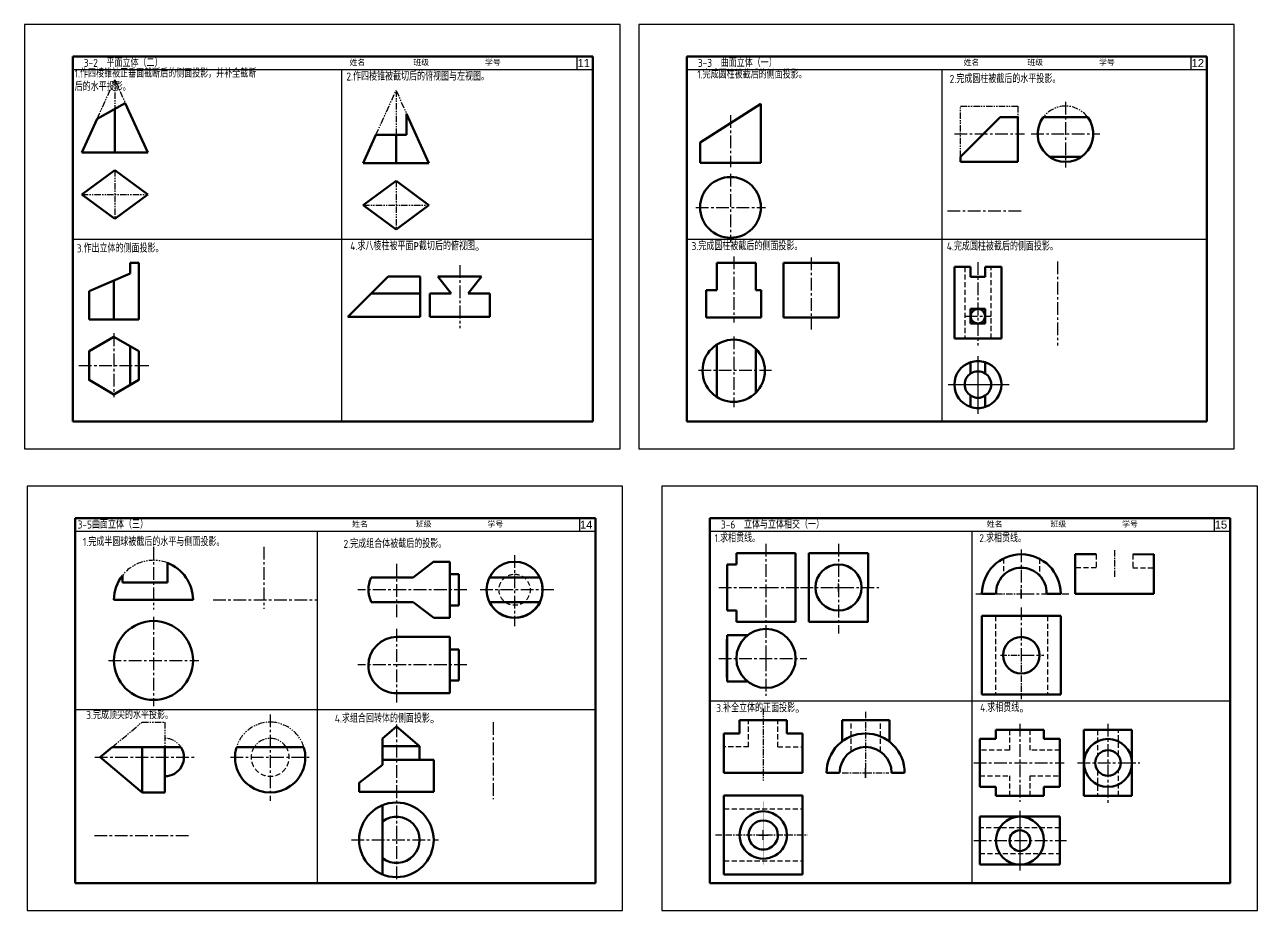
# Model space of a CAD drawing. Header units: millimetres. Extents: x 409 to 1578, y -880 to -20.
# Drawn here: x 808 to 1578, y -573 to -20 of the extents above; entities that cross this region are included whole.
import ezdxf
from ezdxf.lldxf.tags import DXFTag

# ---------------------------------------------------------------- set-up
doc = ezdxf.new("R2010")
doc.units = ezdxf.units.MM
doc.header["$LTSCALE"] = 0.25
for name, pattern in [('CENTER', [50.8, 31.75, -6.35, 6.35, -6.35]), ('DASHED', [19.05, 12.7, -6.35]), ('HIDDEN2', [0.1875, 0.125, -0.0625]), ('PHANTOM2', [31.75, 15.875, -3.175, 3.175, -3.175, 3.175, -3.175])]:
    doc.linetypes.add(name, pattern=pattern)
doc.layers.get('0').update_dxf_attribs({"lineweight": 25})
for name, color, linetype, lineweight in [('01(csx)', 7, 'Continuous', 50), ('02(xsx)', 7, 'Continuous', 25), ('04(xx)', 250, 'DASHED', 25), ('05(dhx)', 250, 'CENTER', 25), ('07(sdhx)', 250, 'PHANTOM2', 25), ('11(wz)', 7, 'Continuous', 25), ('粗实线', 250, 'Continuous', 50)]:
    doc.layers.add(name, color=color, linetype=linetype, lineweight=lineweight)
for name, color, linetype in [('CENTER', 250, 'CENTER'), ('P35-5', 7, 'Continuous'), ('P36-2', 7, 'Continuous'), ('图层1', 250, 'Continuous'), ('文字', 7, 'Continuous'), ('细实线', 7, 'Continuous')]:
    doc.layers.add(name, color=color, linetype=linetype)
doc.styles.get("Standard").update_dxf_attribs({"font": 'gbenor.shx', "bigfont": 'bigfont.shx'})
doc.styles.add('样式 1', font='arial.ttf', dxfattribs={"height": 5})
doc.styles.add('汉字', font='gbenor.shx', dxfattribs={"height": 5, "bigfont": 'gbcbig.shx'})
tags = doc.linetypes.add('CENTER2', pattern=[1.125, 0.75, -0.125, 0.125, -0.125]).pattern_tags.tags
tags[10:11] = [DXFTag(74, 4), DXFTag(75, 0), DXFTag(340, '0'), DXFTag(46, 0.0), DXFTag(50, 0.0), DXFTag(44, 0.0), DXFTag(45, 0.0)]
tags[8:9] = [DXFTag(74, 4), DXFTag(75, 0), DXFTag(340, '0'), DXFTag(46, 0.0), DXFTag(50, 0.0), DXFTag(44, 0.0), DXFTag(45, 0.0)]
tags[6:7] = [DXFTag(74, 4), DXFTag(75, 0), DXFTag(340, '0'), DXFTag(46, 0.0), DXFTag(50, 0.0), DXFTag(44, 0.0), DXFTag(45, 0.0)]
tags[4:5] = [DXFTag(74, 4), DXFTag(75, 0), DXFTag(340, '0'), DXFTag(46, 0.0), DXFTag(50, 0.0), DXFTag(44, 0.0), DXFTag(45, 0.0)]

msp = doc.modelspace()

# ---------------------------------------------------------------- linework, layer by layer
at = {"linetype": 'CENTER'}
for p, q in [((1403.7, -168.35), (1403.7, -220.45)), ((1453.33, -168.04), (1453.33, -220.57)), ((1395.41, -202.2), (1411.98, -202.2)), ((1114.27, -351.44), (1114.27, -395.9)), ((1040.73, -390.26), (1040.73, -356.75)), ((1084.53, -373.15), (1016.43, -373.15)), ((1138.72, -373.15), (1091.21, -373.15)), ((1040.73, -443.56), (1040.73, -396.44)), ((1084.53, -420.15), (1016.43, -420.15))]:
    msp.add_line(p, q, dxfattribs=at)
for p, q in [((1403.7, -227.27), (1403.7, -263.24)), ((1385, -244.94), (1423.19, -244.94))]:
    msp.add_line(p, q)
at = {"layer": '01(csx)'}
for p, q in [((838.21, -40.02), (838.21, -268.02)), ((1163.21, -40.02), (838.21, -40.02)), ((1163.21, -268.02), (1163.21, -40.02)), ((1221.78, -40.02), (1221.78, -268.02)), ((1546.78, -40.02), (1221.78, -40.02)), ((1546.78, -268.02), (1546.78, -40.02)), ((853.54, -78.78), (871.06, -68.99)), ((871.06, -68.99), (885.07, -99.99)), ((864.51, -72.65), (864.51, -99.99)), ((1046.78, -88.93), (1046.78, -75.65)), ((1046.78, -75.65), (1060.79, -106.65)), ((1268.13, -69.56), (1230.16, -93.61)), ((1268.13, -69.56), (1268.13, -106.43)), ((853.54, -78.78), (843.96, -99.99)), ((1392.9, -102.68), (1417.67, -77.82)), ((1417.67, -77.82), (1428.67, -77.82)), ((1428.67, -77.82), (1428.67, -105.74)), ((1444.54, -77.82), (1472.25, -77.82)), ((1027.68, -88.93), (1019.67, -106.65)), ((1027.68, -88.93), (1046.78, -88.93)), ((1040.23, -88.93), (1040.23, -106.65)), ((843.96, -99.99), (864.51, -99.99)), ((885.07, -99.99), (864.51, -99.99)), ((1230.16, -106.43), (1230.16, -93.61)), ((1019.67, -106.65), (1040.23, -106.65)), ((1060.79, -106.65), (1040.23, -106.65)), ((1268.13, -106.43), (1230.16, -106.43)), ((1392.9, -105.74), (1392.9, -102.68)), ((1428.67, -105.74), (1392.9, -105.74)), ((864.51, -111.04), (843.96, -126.21)), ((885.07, -126.21), (864.51, -111.04)), ((1040.23, -117.71), (1019.67, -132.87)), ((1060.79, -132.87), (1040.23, -117.71)), ((843.96, -126.21), (864.51, -141.37)), ((864.51, -141.37), (885.07, -126.21)), ((1019.67, -132.87), (1040.23, -148.03)), ((1040.23, -148.03), (1060.79, -132.87)), ((874.07, -168.76), (874.07, -175.5)), ((874.07, -168.76), (879.5, -168.76)), ((879.5, -168.76), (879.5, -204.17)), ((1240.66, -185.94), (1240.66, -168.87)), ((1240.66, -168.87), (1264.93, -168.87)), ((1282.33, -203.02), (1282.33, -168.87)), ((1282.33, -168.87), (1316.8, -168.87)), ((1316.8, -168.87), (1316.8, -203.02)), ((874.07, -175.5), (848.41, -186.47)), ((1389, -171.44), (1389, -216.22)), ((1399.15, -171.44), (1389, -171.44)), ((1399.15, -177.55), (1399.15, -171.44)), ((1408.25, -171.44), (1418.39, -171.44)), ((1408.25, -171.44), (1408.25, -177.55)), ((1418.39, -216.22), (1418.39, -171.44)), ((863.83, -204.17), (863.83, -179.87)), ((1408.25, -177.55), (1399.15, -177.55)), ((848.41, -204.17), (848.41, -186.47)), ((1233.91, -185.94), (1240.66, -185.94)), ((1233.91, -203.02), (1233.91, -185.94)), ((1264.93, -185.94), (1268.38, -185.94)), ((1268.38, -185.94), (1268.38, -203.02)), ((1399.15, -197.65), (1399.15, -206.75)), ((1408.25, -197.65), (1399.15, -197.65)), ((1408.25, -206.75), (1408.25, -197.65)), ((879.5, -204.17), (848.41, -204.17)), ((1233.91, -203.02), (1268.38, -203.02)), ((1282.33, -203.02), (1316.8, -203.02)), ((1399.15, -206.75), (1408.25, -206.75)), ((874.07, -220.98), (874.07, -245.21)), ((1240.66, -219.91), (1240.66, -252.74)), ((1389, -216.22), (1418.39, -216.22)), ((1399.15, -238.02), (1399.15, -230.97)), ((1408.25, -230.97), (1408.25, -238.02)), ((838.21, -268.02), (1163.21, -268.02)), ((1221.78, -268.02), (1546.78, -268.02)), ((839.77, -328.48), (839.77, -556.48)), ((1164.77, -328.48), (839.77, -328.48)), ((1164.77, -556.48), (1164.77, -328.48)), ((1236.23, -328.48), (1236.23, -556.48)), ((1561.23, -328.48), (1236.23, -328.48)), ((1561.23, -556.48), (1561.23, -328.48)), ((897.41, -368.63), (897.41, -356.34)), ((1050.81, -365.48), (1063.77, -355.58)), ((869.32, -364.15), (869.32, -368.63)), ((1024.72, -365.48), (1040.91, -365.48)), ((1040.91, -365.48), (1050.81, -365.48)), ((1098.51, -365.48), (1130.38, -365.48)), ((864.02, -379.43), (913.38, -379.43)), ((1040.91, -380.81), (1024.72, -380.81)), ((1050.81, -380.81), (1040.91, -380.81)), ((1050.81, -380.81), (1063.77, -390.71)), ((1130.38, -380.81), (1098.51, -380.81)), ((862.82, -471.61), (855.39, -477.85)), ((905.91, -471.61), (862.82, -471.61)), ((881.56, -499.81), (881.56, -471.61)), ((895.84, -471.61), (895.84, -499.81)), ((940.52, -471.61), (982.64, -471.61)), ((855.39, -477.85), (881.56, -499.81)), ((895.84, -499.81), (881.56, -499.81)), ((839.77, -556.48), (1164.77, -556.48)), ((1236.23, -556.48), (1561.23, -556.48))]:
    msp.add_line(p, q, dxfattribs=at)
at = {"layer": '01(csx)', "color": 1}
for p, q in [((1448.53, -102.68), (1468.25, -102.68)), ((1264.93, -185.94), (1264.93, -168.87)), ((1264.93, -222.57), (1264.93, -250.08)), ((869.32, -368.63), (897.41, -368.63))]:
    msp.add_line(p, q, dxfattribs=at)
at = {"layer": '01(csx)', "ltscale": 0.15}
for p, q in [((1289.78, -350.24), (1252.78, -350.24)), ((1252.78, -350.24), (1252.78, -357.32)), ((1289.78, -350.24), (1289.78, -393.24)), ((1289.78, -393.24), (1289.78, -350.24)), ((1298.11, -350.24), (1298.11, -393.24)), ((1335.11, -350.24), (1298.11, -350.24)), ((1298.11, -350.24), (1298.11, -393.21)), ((1334.98, -393.21), (1335.11, -350.24)), ((1252.78, -357.32), (1246.96, -357.32)), ((1246.96, -357.32), (1246.96, -386.12)), ((1406.19, -375.6), (1414.59, -375.6)), ((1446.99, -375.6), (1455.39, -375.6)), ((1246.96, -386.12), (1252.79, -386.12)), ((1252.79, -386.12), (1252.79, -393.21)), ((1406.21, -389.45), (1455.41, -389.45)), ((1406.21, -438.65), (1406.21, -389.45)), ((1455.41, -389.45), (1455.41, -438.65)), ((1289.78, -393.24), (1252.78, -393.24)), ((1252.79, -393.21), (1289.78, -393.24)), ((1298.11, -393.21), (1334.98, -393.21)), ((1335.11, -393.24), (1298.11, -393.24)), ((1246.81, -416.02), (1246.81, -404.02)), ((1259.7, -401.62), (1246.96, -401.62)), ((1246.96, -401.62), (1246.96, -430.42)), ((1246.81, -416.02), (1246.81, -428.02)), ((1246.96, -430.42), (1259.7, -430.42)), ((1349.72, -487.58), (1357.9, -487.58)), ((1244.99, -501.77), (1294.19, -501.77)), ((1294.19, -550.97), (1244.99, -550.97))]:
    msp.add_line(p, q, dxfattribs=at)
at = {"layer": '01(csx)', "ltscale": 0.5}
for p, q in [((1477.58, -351), (1464.38, -351)), ((1464.38, -351), (1464.38, -375.6)), ((1513.58, -351), (1500.38, -351.03)), ((1513.58, -375.6), (1513.58, -351)), ((1414.59, -375.6), (1406.19, -375.6)), ((1455.39, -375.6), (1446.99, -375.6)), ((1464.38, -375.6), (1513.58, -375.6)), ((1406.21, -389.45), (1406.21, -438.65)), ((1455.42, -438.65), (1455.42, -389.54)), ((1406.21, -438.65), (1455.42, -438.65)), ((1254.77, -462.98), (1254.77, -454.73)), ((1254.77, -454.73), (1284.41, -454.73)), ((1284.41, -454.73), (1284.41, -463)), ((1318.79, -467.94), (1318.79, -454.73)), ((1318.79, -454.73), (1348.43, -454.73)), ((1348.43, -454.73), (1348.43, -468.06)), ((1254.77, -462.98), (1244.99, -462.98)), ((1244.99, -462.98), (1244.99, -487.58)), ((1294.19, -462.98), (1284.41, -463)), ((1294.19, -487.58), (1294.19, -462.98)), ((1244.99, -487.58), (1294.19, -487.58)), ((1317.32, -487.58), (1309.15, -487.58)), ((1294.19, -501.76), (1244.99, -501.77)), ((1244.99, -501.77), (1244.99, -550.97)), ((1294.19, -550.97), (1294.19, -501.76)), ((1244.99, -550.97), (1294.19, -550.97))]:
    msp.add_line(p, q, dxfattribs=at)
at = {"layer": '01(csx)', "color": 7, "linetype": 'Continuous', "ltscale": 25.4}
for p, q in [((1444.9, -460.74), (1414.91, -460.74)), ((1414.91, -460.74), (1414.91, -466.39)), ((1444.9, -466.39), (1444.9, -460.74)), ((1499.9, -460.74), (1469.91, -460.74)), ((1469.91, -460.74), (1469.91, -481.38)), ((1499.9, -481.38), (1499.9, -460.74)), ((1414.91, -466.39), (1404.91, -466.39)), ((1404.91, -496.37), (1404.91, -466.39)), ((1454.91, -466.39), (1444.9, -466.39)), ((1454.91, -496.37), (1454.91, -466.39)), ((1469.91, -481.38), (1469.91, -502.02)), ((1499.9, -502.02), (1499.9, -481.38)), ((1404.91, -496.37), (1414.91, -496.37)), ((1414.91, -496.37), (1414.91, -502.02)), ((1444.9, -502.02), (1444.9, -496.37)), ((1444.9, -496.37), (1454.91, -496.37)), ((1444.9, -502.02), (1414.91, -502.02)), ((1499.9, -502.02), (1469.91, -502.02)), ((1429.91, -514.92), (1404.91, -514.92)), ((1404.91, -544.9), (1404.91, -514.92)), ((1454.91, -514.92), (1429.91, -514.92)), ((1454.91, -544.9), (1454.91, -514.92)), ((1404.91, -544.9), (1429.91, -544.9)), ((1429.91, -544.9), (1454.91, -544.9))]:
    msp.add_line(p, q, dxfattribs=at)
at = {"layer": '01(csx)'}
msp.add_lwpolyline([(863.96, -215.14), (848.41, -224.12), (848.41, -242.07), (863.96, -251.04), (879.5, -242.07), (879.5, -224.12)], close=True, dxfattribs=at)
for centre, radius in [((1249.14, -134.22), 18.99), ((1403.7, -202.2), 4.55), ((1251.14, -236.32), 19.47), ((888.7, -417.31), 24.68)]:
    msp.add_circle(centre, radius, dxfattribs=at)
at = {"layer": '01(csx)', "ltscale": 0.15}
for centre, radius in [((1271.31, -416.02), 18.5), ((1430.81, -414.05), 11.4)]:
    msp.add_circle(centre, radius, dxfattribs=at)
at = {"layer": '01(csx)', "color": 7, "linetype": 'Continuous', "ltscale": 25.4}
for centre, radius in [((1484.91, -481.38), 14.99), ((1484.91, -481.38), 7.98), ((1429.91, -529.91), 14.99), ((1429.91, -529.91), 6.5)]:
    msp.add_circle(centre, radius, dxfattribs=at)
at = {"layer": '01(csx)'}
for centre, radius, start, end in [((1458.39, -88.34), 17.4, 142.76268, 37.23732), ((1403.7, -244.94), 14.7, 108.0353, 251.9647), ((1403.7, -244.94), 14.7, 288.0353, 71.9647), ((1403.7, -244.94), 8.28, 123.32492, 236.67508), ((1403.7, -244.94), 8.28, 303.32492, 56.67508), ((888.7, -379.43), 24.68, 0, 69.32112), ((888.7, -379.43), 24.68, 141.74563, 180), ((1040.77, -420.47), 17.82, 90.13362, 179.94465), ((1040.17, -420.49), 17.23, 179.84791, 271.85466), ((961.58, -477.85), 21.96, 163.49985, 16.50015)]:
    msp.add_arc(centre, radius, start, end, dxfattribs=at)
at = {"layer": '01(csx)', "ltscale": 0.15}
for centre, radius, start, end in [((1430.79, -375.6), 24.6, 0, 180), ((1316.61, -371.72), 14.4, 0, 180), ((1316.61, -371.72), 14.4, 180, 0), ((1271.31, -416.02), 18.5, 0, 180), ((1271.31, -416.02), 18.5, 180, 0), ((1333.52, -487.58), 16.2, 0, 180)]:
    msp.add_arc(centre, radius, start, end, dxfattribs=at)
at = {"layer": '01(csx)', "ltscale": 0.5}
for centre, radius, start, end in [((1430.79, -375.21), 15.81, 90, 181.40595), ((1430.79, -375.21), 15.81, 358.59405, 90), ((1430.77, -414.05), 11.4, 270.11479, 89.88521), ((1333.52, -487.35), 24.37, 90, 180.53358), ((1333.52, -487.35), 24.37, 359.46642, 90), ((1269.59, -526.41), 14.82, 0.11479, 179.88521), ((1269.59, -526.41), 9.12, 0.11479, 179.88521), ((1269.59, -526.41), 14.82, 179.88521, 0.11479), ((1269.59, -526.41), 9.12, 179.88521, 0.11479)]:
    msp.add_arc(centre, radius, start, end, dxfattribs=at)
at = {"layer": '01(csx)'}
msp.add_ellipse((1114.27, -373.15), major_axis=(0, 17.51), ratio=0.999985, dxfattribs=at)
msp.add_ellipse((1114.45, -373.02), major_axis=(12.56, 12.54), ratio=0.992934, start_param=2.809833, end_param=5.039126, dxfattribs=at)
for points, knots in [([(1024.73, -365.48), (1024.06, -366.83), (1023.36, -369.06), (1022.94, -371.74), (1022.94, -373.14), (1022.94, -373.15)], [0, 0, 0, 0, 0.518373, 0.955248, 1, 1, 1, 1]), ([(1022.94, -373.15), (1022.94, -373.16), (1022.96, -374.1), (1023.08, -375.72), (1023.69, -378.37), (1024.29, -379.92), (1024.73, -380.81)], [0, 0, 0, 0, 0.033206, 0.309601, 0.660495, 1, 1, 1, 1])]:
    msp.add_open_spline(points, degree=3, knots=knots, dxfattribs=at)
at = {"layer": '02(xsx)'}
for p, q in [((1153.21, -40.02), (1153.21, -48.02)), ((1536.78, -40.02), (1536.78, -48.02)), ((838.21, -48.02), (1163.21, -48.02)), ((1006.19, -48.02), (1006.19, -268.02)), ((1221.78, -48.02), (1546.78, -48.02)), ((1381.13, -48.02), (1381.13, -268.02)), ((838.21, -154.02), (1163.21, -154.02)), ((1221.78, -154.02), (1546.78, -154.02)), ((1154.77, -328.48), (1154.77, -336.48)), ((1551.23, -328.48), (1551.23, -336.48)), ((839.77, -336.48), (1164.77, -336.48)), ((1236.23, -336.48), (1561.23, -336.48)), ((1399.97, -336.48), (1399.97, -556.48)), ((1236.23, -442.48), (1561.23, -442.48)), ((839.77, -447.94), (1164.77, -447.94))]:
    msp.add_line(p, q, dxfattribs=at)
at = {"layer": '04(xx)'}
for p, q in [((1395.41, -171.44), (1395.41, -216.22)), ((1411.98, -216.22), (1411.98, -171.44)), ((1419.7, -353.64), (1419.7, -363.79)), ((1442.06, -353.73), (1442.06, -363.51)), ((1477.58, -351), (1477.58, -359.4)), ((1500.38, -351.03), (1500.38, -359.4)), ((1477.58, -359.4), (1464.38, -359.4)), ((1500.38, -359.4), (1513.31, -359.4)), ((1414.62, -389.59), (1414.62, -438.57)), ((1447.19, -389.59), (1447.19, -438.57)), ((1260.47, -471.38), (1260.47, -454.73)), ((1278.71, -471.38), (1278.71, -454.73)), ((1324.49, -474.13), (1324.49, -454.73)), ((1342.73, -474.24), (1342.73, -454.73)), ((1423.41, -460.74), (1423.41, -473.41)), ((1436.41, -473.41), (1436.41, -460.74)), ((1478.41, -460.74), (1478.41, -476.76)), ((1491.41, -476.76), (1491.41, -460.74)), ((1260.47, -471.38), (1244.99, -471.38)), ((1278.71, -471.38), (1293.92, -471.38)), ((1423.41, -473.41), (1404.91, -473.41)), ((1454.91, -473.41), (1436.4, -473.41)), ((1404.91, -489.36), (1423.41, -489.36)), ((1423.41, -489.35), (1423.41, -502.02)), ((1436.4, -489.36), (1454.91, -489.36)), ((1436.41, -502.02), (1436.41, -489.35)), ((1478.41, -486), (1478.41, -502.02)), ((1491.41, -502.02), (1491.41, -486)), ((1245.13, -509.99), (1294.12, -509.99)), ((1454.91, -521.94), (1404.91, -521.94)), ((1404.91, -537.89), (1454.91, -537.89)), ((1245.13, -542.56), (1294.12, -542.56))]:
    msp.add_line(p, q, dxfattribs=at)
msp.add_arc((961.58, -477.85), 11.85, 148.23162, 31.76838, dxfattribs=at)
at = {"layer": '04(xx)', "lineweight": -3}
msp.add_ellipse((1114.27, -373.15), major_axis=(0, 9.74), ratio=0.999985, dxfattribs=at)
at = {"layer": '05(dhx)'}
for p, q in [((1458.39, -68.28), (1458.39, -109.23)), ((1249.14, -76.62), (1249.14, -109.16)), ((1389.05, -88.34), (1432.74, -88.34)), ((1436.93, -88.34), (1479.86, -88.34)), ((1249.14, -113.27), (1249.14, -156.21)), ((1227.52, -134.22), (1270.94, -134.22)), ((1384.64, -136.36), (1432.02, -136.36)), ((1251.14, -164.92), (1251.14, -206.05)), ((1299.56, -165.53), (1299.56, -210.47)), ((863.83, -212.9), (863.83, -252.79)), ((1251.14, -214.91), (1251.14, -259.05)), ((842.11, -233.09), (885.8, -233.09)), ((1229.05, -235.9), (1274.66, -235.9)), ((888.7, -346.3), (888.7, -385.52)), ((957.71, -346.3), (957.71, -385.06)), ((1271.28, -344.42), (1271.28, -416.02)), ((1316.61, -344.42), (1316.61, -400.42)), ((1430.79, -348.05), (1430.79, -378.7)), ((1316.61, -374.22), (1316.61, -369.22)), ((1241.76, -371.72), (1271.28, -371.72)), ((1271.28, -371.72), (1292.76, -371.72)), ((1292.84, -371.72), (1341.76, -371.72)), ((1314.11, -371.72), (1319.11, -371.72)), ((1430.79, -378.6), (1430.79, -372.6)), ((1430.79, -375.6), (1460.5, -375.6)), ((925.9, -379.43), (990.68, -379.43)), ((1430.79, -384.19), (1430.79, -414.01)), ((888.7, -390.07), (888.7, -445.89)), ((1430.79, -414.01), (1444.9, -414.01)), ((860.58, -417.31), (917.04, -417.31)), ((1241.76, -416.02), (1296.76, -416.02)), ((1268.81, -416.02), (1273.81, -416.02)), ((1271.28, -416.02), (1271.28, -439.42)), ((961.58, -451.11), (961.58, -505.1)), ((1040.42, -457.25), (1040.42, -554.98)), ((1100.81, -455.84), (1100.81, -504.01)), ((1429.91, -456.99), (1429.91, -505.73)), ((1484.91, -456.99), (1484.91, -507.04)), ((852.12, -477.85), (915.18, -477.85)), ((936.8, -477.85), (987.41, -477.85)), ((1333.52, -490.58), (1333.52, -484.58)), ((1401.05, -481.38), (1457.52, -481.38)), ((1465.79, -481.28), (1504.77, -481.28)), ((1269.59, -529.41), (1269.59, -523.41)), ((851.75, -526.71), (911.27, -526.71)), ((1012.29, -529.42), (1066.7, -529.42)), ((1266.59, -526.41), (1272.59, -526.41)), ((1401.05, -529.91), (1459.1, -529.91))]:
    msp.add_line(p, q, dxfattribs=at)
at = {"layer": '05(dhx)', "ltscale": 0.5}
for p, q in [((1488.9, -348.38), (1488.9, -365.7)), ((1402.3, -375.6), (1430.79, -375.6)), ((1417.81, -414.01), (1430.79, -414.01)), ((1430.79, -414.01), (1430.79, -441.53)), ((1269.51, -447.25), (1269.51, -492.39)), ((1333.52, -449.45), (1333.52, -490.67)), ((1318.9, -487.58), (1333.52, -487.58)), ((1333.52, -487.58), (1347.96, -487.58)), ((1239.73, -526.39), (1297.08, -526.39))]:
    msp.add_line(p, q, dxfattribs=at)
at = {"layer": '05(dhx)', "linetype": 'CENTER2'}
msp.add_line((1429.91, -511.26), (1429.91, -548.67), dxfattribs=at)
at = {"layer": '05(dhx)', "ltscale": 0.5, "const_width": 0.18}
msp.add_lwpolyline([(1269.55, -544.89), (1269.55, -505.31)], dxfattribs=at)
at = {"layer": '07(sdhx)'}
for p, q in [((853.54, -78.78), (864.51, -54.5)), ((864.51, -54.5), (864.51, -72.65)), ((864.51, -54.5), (871.06, -68.99)), ((1027.68, -88.93), (1040.23, -61.17)), ((1040.23, -61.17), (1046.78, -75.65)), ((1040.23, -61.17), (1040.23, -88.93)), ((1392.9, -70.95), (1428.67, -70.95)), ((1392.9, -102.68), (1392.9, -70.95)), ((1428.67, -70.95), (1428.67, -77.82)), ((864.51, -111.04), (864.51, -141.37)), ((1040.23, -117.71), (1040.23, -148.03)), ((843.96, -126.21), (885.07, -126.21)), ((1019.67, -132.87), (1060.79, -132.87)), ((862.82, -471.61), (881.56, -455.89)), ((881.56, -455.89), (895.84, -455.89)), ((895.84, -455.89), (895.84, -471.61))]:
    msp.add_line(p, q, dxfattribs=at)
for centre, radius, start, end in [((1458.39, -88.34), 17.4, 37.23732, 142.76268), ((888.7, -379.43), 24.68, 69.32112, 141.74563), ((961.58, -477.85), 21.96, 16.50015, 163.49985), ((895.84, -477.85), 11.85, 270, 90), ((961.58, -477.85), 11.85, 31.76838, 148.23162)]:
    msp.add_arc(centre, radius, start, end, dxfattribs=at)
at = {"layer": 'CENTER'}
msp.add_line((1079.99, -170.22), (1079.99, -209.75), dxfattribs=at)
at = {"layer": 'P35-5', "color": 7, "linetype": 'Continuous', "lineweight": 30}
msp.add_arc((1114.45, -373.15), 17.69, 154.31481, 205.68519, dxfattribs=at)
msp.add_ellipse((1114.45, -373.27), major_axis=(12.56, -12.54), ratio=0.992934, start_param=1.244059, end_param=3.473352, dxfattribs=at)
for points, knots in [([(1132.13, -373.15), (1132.12, -371.69), (1131.81, -369.19), (1131.01, -366.79), (1130.38, -365.48)], [0, 0, 0, 0, 0.500179, 1, 1, 1, 1]), ([(1130.38, -380.81), (1131, -379.56), (1131.78, -377.14), (1132.13, -374.65), (1132.13, -373.15)], [0, 0, 0, 0, 0.481555, 1, 1, 1, 1])]:
    msp.add_open_spline(points, degree=3, knots=knots, dxfattribs=at)
at = {"layer": 'P36-2', "color": 7}
for p, q in [((1399.15, -230.97), (1399.15, -230.97)), ((1408.25, -230.97), (1408.25, -230.97))]:
    msp.add_line(p, q, dxfattribs=at)
at = {"layer": '图层1', "color": 7, "linetype": 'HIDDEN2', "ltscale": 25.4}
for start, end in [(89.63503, 96.44124), (173.52988, 180.95955)]:
    msp.add_arc((1429.91, -529.91), 6.5, start, end, dxfattribs=at)
at = {"layer": '粗实线'}
for p, q in [((1035.27, -177.35), (1010.07, -202.62)), ((1055.28, -177.35), (1035.27, -177.35)), ((1055.28, -202.62), (1055.28, -177.35)), ((1066.32, -177.35), (1079.99, -177.35)), ((1074.68, -187.94), (1066.32, -177.35)), ((1093.65, -177.35), (1079.99, -177.35)), ((1085.29, -187.94), (1093.65, -177.35)), ((1055.28, -187.94), (1024.7, -187.94)), ((1061.22, -187.94), (1061.22, -202.62)), ((1061.22, -187.94), (1074.68, -187.94)), ((1098.75, -187.94), (1085.29, -187.94)), ((1098.75, -187.94), (1098.75, -202.62)), ((1055.28, -202.62), (1010.07, -202.62)), ((1061.22, -202.62), (1079.99, -202.62)), ((1098.75, -202.62), (1079.99, -202.62)), ((1073.84, -355.64), (1063.7, -355.64)), ((1073.84, -355.64), (1073.84, -390.71)), ((1079.52, -363.41), (1073.84, -363.41)), ((1079.52, -363.41), (1079.52, -382.88)), ((1079.52, -382.88), (1073.84, -382.88)), ((1073.84, -390.71), (1063.77, -390.71)), ((1073.84, -402.64), (1040.73, -402.64)), ((1073.84, -402.64), (1073.84, -437.71)), ((1079.52, -410.41), (1073.84, -410.41)), ((1079.52, -410.41), (1079.52, -429.89)), ((1079.52, -429.89), (1073.84, -429.89)), ((1073.84, -437.71), (1040.73, -437.71)), ((1040.42, -458.68), (1031.66, -466.11)), ((1040.42, -458.68), (1054.9, -470.97)), ((1031.66, -466.11), (1031.66, -482.58)), ((1031.66, -470.97), (1054.9, -470.97)), ((1054.9, -470.97), (1054.9, -479.51)), ((1031.66, -482.58), (1017.13, -493.73)), ((1031.66, -479.51), (1054.9, -479.51)), ((1054.9, -479.51), (1063.72, -479.51)), ((1063.72, -479.51), (1063.72, -499.38)), ((1017.13, -493.73), (1017.13, -499.38)), ((1017.13, -499.38), (1040.42, -499.38)), ((1063.72, -499.38), (1040.42, -499.38)), ((1031.66, -507.84), (1031.66, -551.01))]:
    msp.add_line(p, q, dxfattribs=at)
at = {"layer": '粗实线', "color": 7}
for p, q in [((1399.15, -251.86), (1399.15, -258.92)), ((1408.25, -258.92), (1408.25, -251.86))]:
    msp.add_line(p, q, dxfattribs=at)
at = {"layer": '粗实线'}
msp.add_circle((1040.42, -529.42), 23.29, dxfattribs=at)
at = {"layer": '粗实线', "color": 7}
for radius, start, end in [(14.7, 71.9647, 108.0353), (8.28, 56.67508, 123.32492), (8.28, 236.67508, 303.32492), (14.7, 251.9647, 288.0353)]:
    msp.add_arc((1403.7, -244.94), radius, start, end, dxfattribs=at)
at = {"layer": '粗实线'}
for centre, radius, start, end in [((895.84, -477.85), 11.85, 270, 31.76838), ((1040.42, -529.42), 14.48, 232.76722, 127.23278)]:
    msp.add_arc(centre, radius, start, end, dxfattribs=at)
at = {"layer": '细实线', "color": 7}
for p, q in [((1180.21, -20.02), (808.21, -20.02)), ((808.21, -20.02), (808.21, -285.02)), ((1180.21, -285.02), (1180.21, -20.02)), ((1563.78, -20.02), (1191.78, -20.02)), ((1191.78, -20.02), (1191.78, -285.02)), ((1563.78, -285.02), (1563.78, -20.02)), ((808.21, -285.02), (1180.21, -285.02)), ((1191.78, -285.02), (1563.78, -285.02)), ((1181.77, -308.48), (809.77, -308.48)), ((809.77, -308.48), (809.77, -573.48)), ((1181.77, -573.48), (1181.77, -308.48)), ((1578.23, -308.48), (1206.23, -308.48)), ((1206.23, -308.48), (1206.23, -573.48)), ((1578.23, -573.48), (1578.23, -308.48)), ((809.77, -573.48), (1181.77, -573.48)), ((1206.23, -573.48), (1578.23, -573.48))]:
    msp.add_line(p, q, dxfattribs=at)
at = {"layer": '细实线'}
msp.add_line((990.86, -336.48), (990.86, -556.48), dxfattribs=at)

# ---------------------------------------------------------------- texts
at = {"layer": '11(wz)', "char_height": 5, "style": '汉字'}
for s, insert, width, attachment_point in [('  3-2  平面立体（二）', (839.71, -44.02), 313.5, 4), ('  3-3  曲面立体（一）', (1223.28, -44.02), 313.5, 4), ('1.作四棱锥被正垂面截断后的侧面投影，并补全截断后的水平投影。', (839.47, -48.02), 113.9582, 1), ('2.作四棱锥被截切后的俯视图与左视图。', (1009.17, -49.94), 102.5165, 1), ('1.完成圆柱被截后的侧面投影。', (1228.35, -48.64), 102.5165, 1), ('2.完成圆柱被截后的水平投影。', (1386.03, -51.47), 102.5165, 1), ('3.作出立体的侧面投影。', (840.73, -157.35), 102.5165, 1), ('4.求八棱柱被平面{\\fSimSun|b0|i0|c0|p2;P}截切后的俯视图{\\fFangSong_GB2312|b0|i0|c134|p32;。}', (1011.62, -155.94), 102.5165, 1), ('3.完成圆柱被截后的侧面投影。', (1224.77, -155.94), 102.5165, 1), ('4.完成圆柱被截后的侧面投影。', (1384.2, -156.12), 99.445, 1), ('3-5曲面立体（三）', (841.27, -332.48), 313.5, 4), ('  3-6  立体与立体相交（一）', (1237.73, -332.48), 313.5, 4), ('1.求相贯线。', (1239.22, -338.4), 102.5165, 1), ('\\pt7,94.5;2.求相贯线。', (1404.57, -338.4), 102.5165, 1), ('1.完成半圆球被截后的水平与侧面投影。', (844.59, -340.76), 102.5165, 1), ('2.完成组合体被截后的投影。', (1007.39, -341.96), 102.5165, 1), ('3.补全立体的正面投影{\\fFangSong_GB2312|b0|i0|c134|p32;。}', (1240.23, -444.58), 102.5165, 1), ('4.求相贯线{\\fFangSong_GB2312|b0|i0|c134|p32;。}', (1405.06, -444.4), 102.5165, 1), ('\\pt7,94.5;3.完成顶尖的水平投影。', (846.63, -448.92), 102.5165, 1), ('4.求组合回转体的侧面投影{\\fFangSong_GB2312|b0|i0|c134|p32;。}', (1001.93, -451.14), 102.5165, 1)]:
    msp.add_mtext(s, dxfattribs=dict(at, insert=insert, width=width, attachment_point=attachment_point))
at = {"layer": '文字', "color": 7, "char_height": 3.5, "width": 313.5, "attachment_point": 4}
for insert in [(1006.19, -43.79), (1389.76, -43.79), (1007.74, -332.25), (1404.21, -332.25)]:
    msp.add_mtext('{\\fSimSun|b0|i0|c134|p2;  姓名            班级              学号}', dxfattribs=dict(at, insert=insert))
at = {"layer": '细实线', "color": 7, "ltscale": 0.3, "char_height": 5, "width": 10, "attachment_point": 5, "style": '样式 1'}
for s, insert in [('11', (1157.46, -44.02)), ('12', (1541.03, -44.02)), ('14', (1159.01, -332.48)), ('15', (1555.48, -332.48))]:
    msp.add_mtext(s, dxfattribs=dict(at, insert=insert))

doc.saveas('drawing.dxf')
